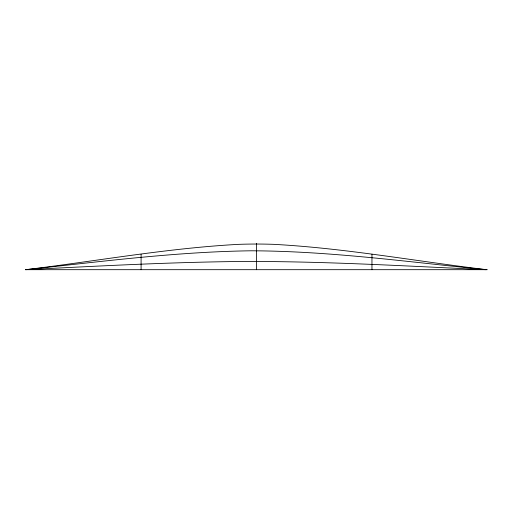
<?xml version="1.0" encoding="UTF-8"?>
<svg xmlns="http://www.w3.org/2000/svg" width="513" height="513" viewBox="0 0 513 513"><rect width="100%" height="100%" fill="white"/><g stroke="black" fill="none" stroke-linecap="round" stroke-linejoin="round"><path stroke-width="0.77" d="M487.35 269.691L25.656 269.691C96.502 261.136 166.956 248.221 238.288 244.368A508.986 503.445 -90 0 1 274 244.355C345.332 248.202 415.78 261.2 486.632 269.691M485.42 269.691C404.411 265.946 323.382 261.194 242.258 261.476C169.995 262.149 97.81 266.067 25.65 269.691C100.715 261.675 175.805 251.768 251.383 250.793C329.955 251.088 407.97 261.912 486.029 269.691M371.957 254.281L371.957 269.691M256.519 243.316L256.519 269.691M141.088 254.256L141.088 269.691"/></g></svg>
